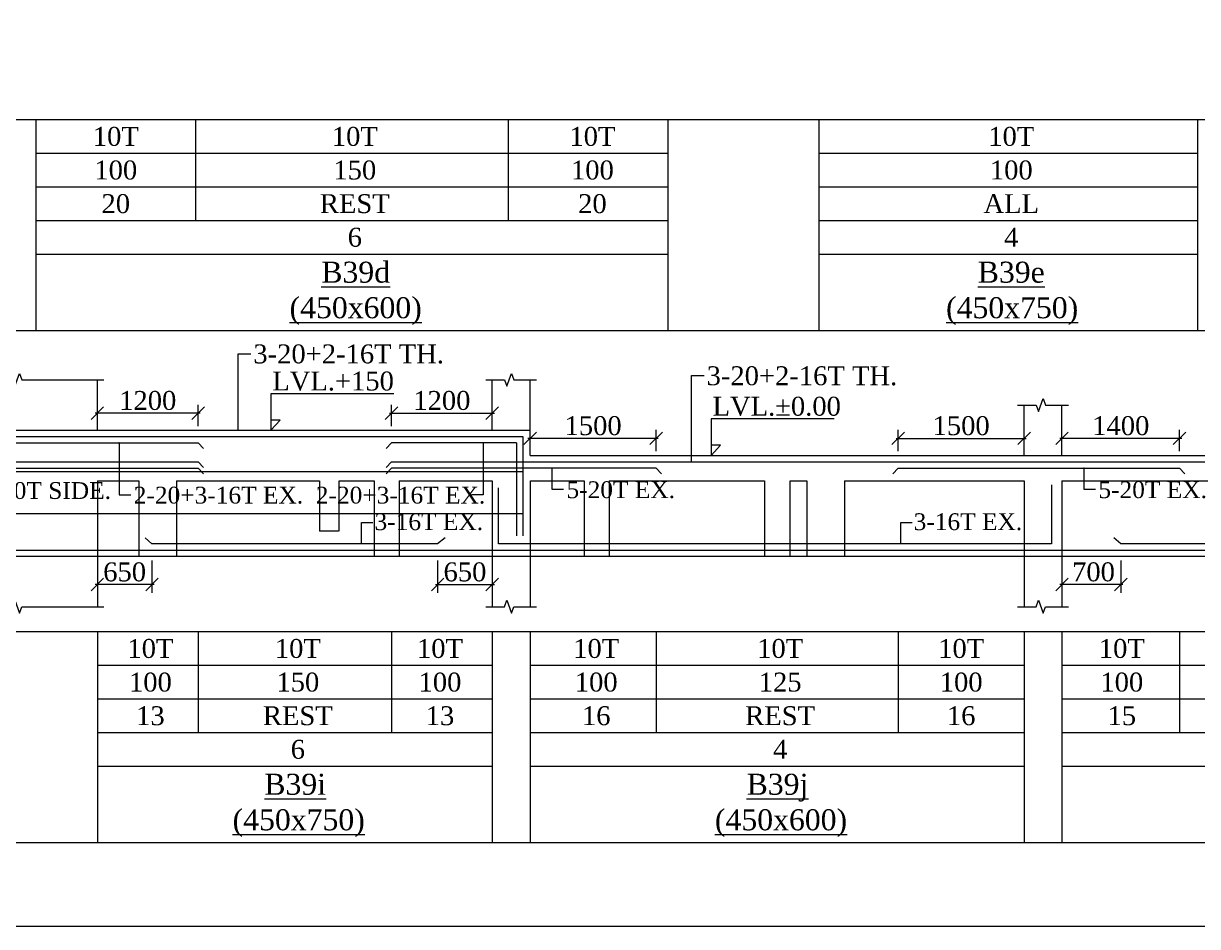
# Model space of a CAD drawing. Header units: millimetres. Extents: x 9781889 to 10654170, y -7852491 to -7608561.
# Drawn here: x 10106647 to 10120619, y -7801878 to -7791132 of the extents above; entities that cross this region are included whole.
import ezdxf
from ezdxf.enums import TextEntityAlignment as Align

# ---------------------------------------------------------------- set-up
doc = ezdxf.new("R2010")
doc.units = ezdxf.units.MM
doc.header["$LTSCALE"] = 10
doc.header["$PDMODE"] = 3
doc.linetypes.add('HIDDEN', pattern=[0.375, 0.25, -0.125])
for name, color, linetype, lineweight in [('LVL', 3, 'Continuous', 0), ('S-CUT OUT LINE', 9, 'Continuous', 0), ('S-DIM L.S.', 7, 'Continuous', 0), ('S-L.S.SECTION', 5, 'Continuous', 0), ('S-L.S.SLAB LINE', 252, 'HIDDEN', 0), ('S-L.S.STEEL', 1, 'Continuous', 9), ('S-L.S.STEEL 1', 6, 'Continuous', 0), ('S-SECTION MARK', 7, 'Continuous', 0), ('S-SHEET', 251, 'Continuous', 0), ('S-TEXT', 7, 'Continuous', 0), ('S-TEXT L.S. BEAM NO.', 30, 'Continuous', 0), ('S-TEXT. L.S.', 7, 'Continuous', 0)]:
    doc.layers.add(name, color=color, linetype=linetype, lineweight=lineweight)
doc.styles.add('135', font='arial.ttf', dxfattribs={"width": 0.8, "height": 135})
doc.styles.get("Standard").update_dxf_attribs({"font": 'arial.ttf'})
doc.styles.add('TEXT', font='times.ttf')
doc.dimstyles.new('75', dxfattribs={"dimtxt": 135, "dimasz": 90, "dimexe": 0.1, "dimexo": 0.03, "dimgap": 0.09, "dimtad": 1, "dimdec": 0, "dimzin": 0, "dimdsep": 46, "dimtxsty": '135', "dimblk": 'ARCHTICK', "dimcen": 0.09, "dimclrd": 256, "dimclre": 256, "dimclrt": 256, "dimadec": 0, "dimazin": 0, "dimtfac": 1, "dimtdec": 0, "dimtofl": 0, "dimtmove": 1, "dimatfit": 3, "dimldrblk": 'DOTSMALL', "dimfxl": 1, "dimtolj": 1, "dimtzin": 0, "dimlwd": -1, "dimlwe": -1, "dimarcsym": 0})
doc.dimstyles.new('SETU_1', dxfattribs={"dimtxt": 200, "dimasz": 150, "dimexe": 100, "dimexo": 50, "dimgap": 35, "dimtad": 1, "dimdec": 0, "dimzin": 0, "dimdsep": 46, "dimtxsty": 'Standard', "dimblk": 'OBLIQUE', "dimcen": 150, "dimdle": 25, "dimclrd": 256, "dimclre": 7, "dimclrt": 256, "dimadec": 0, "dimazin": 0, "dimtfac": 1, "dimtdec": 0, "dimtofl": 0, "dimtmove": 1, "dimatfit": 3, "dimfxl": 1, "dimtolj": 1, "dimtzin": 0, "dimlwd": -1, "dimlwe": 5, "dimarcsym": 1})

# ---------------------------------------------------------------- blocks, each defined once
blk = doc.blocks.new('_Oblique')
at = {"color": 0, "linetype": 'ByBlock', "lineweight": -2}
blk.add_line((-0.5, -0.5), (0.5, 0.5), dxfattribs=at)
blk = doc.blocks.new('*D472')
at = {"layer": 'Defpoints', "color": 0, "transparency": 16777216}
for p in [(10107526.19611884, -7795768.655717072), (10107526.19611884, -7795972.459340167, 0.01446292046981676), (10108726.19611884, -7795972.459340167, 0.01446292046981676)]:
    blk.add_point(p, dxfattribs=at)
at = {"layer": 'S-DIM L.S.', "color": 7, "lineweight": 5, "transparency": 16777216}
for p, q in [((10107526.19611884, -7795922.459340167), (10107526.19611884, -7795668.655717072)), ((10108726.19611884, -7795922.459340167), (10108726.19611884, -7795668.655717072))]:
    blk.add_line(p, q, dxfattribs=at)
at = {"layer": 'S-DIM L.S.', "transparency": 16777216}
blk.add_line((10108751.19611884, -7795768.655717072), (10107501.19611884, -7795768.655717072), dxfattribs=at)
at = {"layer": 'S-DIM L.S.', "transparency": 16777216, "xscale": 150, "yscale": 150, "zscale": 150, "rotation": 180}
blk.add_blockref('_Oblique', (10107526.19611884, -7795768.655717072), dxfattribs=at)
at = {"layer": 'S-DIM L.S.', "transparency": 16777216, "xscale": 150, "yscale": 150, "zscale": 150}
blk.add_blockref('_Oblique', (10108726.19611884, -7795768.655717072), dxfattribs=at)
at = {"layer": 'S-DIM L.S.', "transparency": 16777216, "insert": (10108126.19611884, -7795619.209069632), "char_height": 225, "attachment_point": 5, "style": 'TEXT'}
blk.add_mtext('\\A1;1200', dxfattribs=at)
blk = doc.blocks.new('*D474')
at = {"layer": 'Defpoints', "color": 0, "transparency": 16777216}
for p in [(10112226.29784848, -7795768.655717072), (10111026.29784848, -7795972.459340167, 0.01446292046981676), (10112226.29784848, -7795972.459340167, 0.01446292046981676)]:
    blk.add_point(p, dxfattribs=at)
at = {"layer": 'S-DIM L.S.', "color": 7, "lineweight": 5, "transparency": 16777216}
for p, q in [((10111026.29784848, -7795922.459340167), (10111026.29784848, -7795668.655717072)), ((10112226.29784848, -7795922.459340167), (10112226.29784848, -7795668.655717072))]:
    blk.add_line(p, q, dxfattribs=at)
at = {"layer": 'S-DIM L.S.', "transparency": 16777216}
blk.add_line((10111001.29784848, -7795768.655717072), (10112251.29784848, -7795768.655717072), dxfattribs=at)
at = {"layer": 'S-DIM L.S.', "transparency": 16777216, "xscale": 150, "yscale": 150, "zscale": 150, "rotation": 180}
blk.add_blockref('_Oblique', (10111026.29784848, -7795768.655717072), dxfattribs=at)
at = {"layer": 'S-DIM L.S.', "transparency": 16777216, "xscale": 150, "yscale": 150, "zscale": 150}
blk.add_blockref('_Oblique', (10112226.29784848, -7795768.655717072), dxfattribs=at)
at = {"layer": 'S-DIM L.S.', "transparency": 16777216, "insert": (10111626.29784848, -7795619.209069632), "char_height": 225, "attachment_point": 5, "style": 'TEXT'}
blk.add_mtext('\\A1;1200', dxfattribs=at)
blk = doc.blocks.new('*D475')
at = {"layer": 'Defpoints', "color": 0, "transparency": 16777216}
for p in [(10112676.29784848, -7796068.655717072), (10112676.29784848, -7796272.459340167, 0.0148120577035693), (10114176.29784848, -7796272.459340167, 0.0148120577035693)]:
    blk.add_point(p, dxfattribs=at)
at = {"layer": 'S-DIM L.S.', "color": 7, "lineweight": 5, "transparency": 16777216}
for p, q in [((10112676.29784848, -7796222.459340167), (10112676.29784848, -7795968.655717072)), ((10114176.29784848, -7796222.459340167), (10114176.29784848, -7795968.655717072))]:
    blk.add_line(p, q, dxfattribs=at)
at = {"layer": 'S-DIM L.S.', "transparency": 16777216}
blk.add_line((10114201.29784848, -7796068.655717072), (10112651.29784848, -7796068.655717072), dxfattribs=at)
at = {"layer": 'S-DIM L.S.', "transparency": 16777216, "xscale": 150, "yscale": 150, "zscale": 150, "rotation": 180}
blk.add_blockref('_Oblique', (10112676.29784848, -7796068.655717072), dxfattribs=at)
at = {"layer": 'S-DIM L.S.', "transparency": 16777216, "xscale": 150, "yscale": 150, "zscale": 150}
blk.add_blockref('_Oblique', (10114176.29784848, -7796068.655717072), dxfattribs=at)
at = {"layer": 'S-DIM L.S.', "transparency": 16777216, "insert": (10113426.29784848, -7795919.209069632), "char_height": 225, "attachment_point": 5, "style": 'TEXT'}
blk.add_mtext('\\A1;1500', dxfattribs=at)
blk = doc.blocks.new('*D476')
at = {"layer": 'Defpoints', "color": 0, "transparency": 16777216}
for p in [(10119006.19611883, -7796068.655717072), (10119006.19611883, -7796272.459340167, 0.01446292046981676), (10120406.19611883, -7796272.459340167, 0.01446292046981676)]:
    blk.add_point(p, dxfattribs=at)
at = {"layer": 'S-DIM L.S.', "color": 7, "lineweight": 5, "transparency": 16777216}
for p, q in [((10119006.19611883, -7796222.459340167), (10119006.19611883, -7795968.655717072)), ((10120406.19611883, -7796222.459340167), (10120406.19611883, -7795968.655717072))]:
    blk.add_line(p, q, dxfattribs=at)
at = {"layer": 'S-DIM L.S.', "transparency": 16777216}
blk.add_line((10120431.19611883, -7796068.655717072), (10118981.19611883, -7796068.655717072), dxfattribs=at)
at = {"layer": 'S-DIM L.S.', "transparency": 16777216, "xscale": 150, "yscale": 150, "zscale": 150, "rotation": 180}
blk.add_blockref('_Oblique', (10119006.19611883, -7796068.655717072), dxfattribs=at)
at = {"layer": 'S-DIM L.S.', "transparency": 16777216, "xscale": 150, "yscale": 150, "zscale": 150}
blk.add_blockref('_Oblique', (10120406.19611883, -7796068.655717072), dxfattribs=at)
at = {"layer": 'S-DIM L.S.', "transparency": 16777216, "insert": (10119706.19611883, -7795919.209069632), "char_height": 225, "attachment_point": 5, "style": 'TEXT'}
blk.add_mtext('\\A1;1400', dxfattribs=at)
blk = doc.blocks.new('*D477')
at = {"layer": 'Defpoints', "color": 0, "transparency": 16777216}
for p in [(10118556.19611883, -7796068.655717072), (10117056.19611883, -7796272.459340167, 0.0148120577035693), (10118556.19611883, -7796272.459340167, 0.0148120577035693)]:
    blk.add_point(p, dxfattribs=at)
at = {"layer": 'S-DIM L.S.', "color": 7, "lineweight": 5, "transparency": 16777216}
for p, q in [((10117056.19611883, -7796222.459340167), (10117056.19611883, -7795968.655717072)), ((10118556.19611883, -7796222.459340167), (10118556.19611883, -7795968.655717072))]:
    blk.add_line(p, q, dxfattribs=at)
at = {"layer": 'S-DIM L.S.', "transparency": 16777216}
blk.add_line((10117031.19611883, -7796068.655717072), (10118581.19611883, -7796068.655717072), dxfattribs=at)
at = {"layer": 'S-DIM L.S.', "transparency": 16777216, "xscale": 150, "yscale": 150, "zscale": 150, "rotation": 180}
blk.add_blockref('_Oblique', (10117056.19611883, -7796068.655717072), dxfattribs=at)
at = {"layer": 'S-DIM L.S.', "transparency": 16777216, "xscale": 150, "yscale": 150, "zscale": 150}
blk.add_blockref('_Oblique', (10118556.19611883, -7796068.655717072), dxfattribs=at)
at = {"layer": 'S-DIM L.S.', "transparency": 16777216, "insert": (10117806.19611883, -7795919.209069632), "char_height": 225, "attachment_point": 5, "style": 'TEXT'}
blk.add_mtext('\\A1;1500', dxfattribs=at)
blk = doc.blocks.new('*D462')
at = {"layer": 'Defpoints', "color": 0, "transparency": 16777216}
for p in [(10111576.17497146, -7797472.459348735, 0.01476447265749739), (10112226.29784848, -7797472.459346873, 0.01481205770356929), (10112226.29784848, -7797808.532089812)]:
    blk.add_point(p, dxfattribs=at)
at = {"layer": 'S-DIM L.S.', "color": 7, "lineweight": 5, "transparency": 16777216}
for p, q in [((10111576.17497146, -7797522.459348735), (10111576.17497146, -7797908.532089812)), ((10112226.29784848, -7797522.459346873), (10112226.29784848, -7797908.532089812))]:
    blk.add_line(p, q, dxfattribs=at)
at = {"layer": 'S-DIM L.S.', "transparency": 16777216}
blk.add_line((10111551.17497146, -7797808.532089812), (10112251.29784848, -7797808.532089812), dxfattribs=at)
at = {"layer": 'S-DIM L.S.', "transparency": 16777216, "xscale": 150, "yscale": 150, "zscale": 150, "rotation": 180}
blk.add_blockref('_Oblique', (10111576.17497146, -7797808.532089812), dxfattribs=at)
at = {"layer": 'S-DIM L.S.', "transparency": 16777216, "xscale": 150, "yscale": 150, "zscale": 150}
blk.add_blockref('_Oblique', (10112226.29784848, -7797808.532089812), dxfattribs=at)
at = {"layer": 'S-DIM L.S.', "transparency": 16777216, "insert": (10111901.23640997, -7797659.085442372), "char_height": 225, "attachment_point": 5, "style": 'TEXT'}
blk.add_mtext('\\A1;650', dxfattribs=at)
blk = doc.blocks.new('*D463')
at = {"layer": 'Defpoints', "color": 0, "transparency": 16777216}
for p in [(10107526.29784849, -7797472.459363637, 0.0148120577035693), (10108176.42072552, -7797472.459365499, 0.0147644726574974), (10107526.29784849, -7797808.532106576)]:
    blk.add_point(p, dxfattribs=at)
at = {"layer": 'S-DIM L.S.', "color": 7, "lineweight": 5, "transparency": 16777216}
for p, q in [((10107526.29784849, -7797522.459363637), (10107526.29784849, -7797908.532106576)), ((10108176.42072552, -7797522.459365499), (10108176.42072552, -7797908.532106576))]:
    blk.add_line(p, q, dxfattribs=at)
at = {"layer": 'S-DIM L.S.', "transparency": 16777216}
blk.add_line((10108201.42072552, -7797808.532106576), (10107501.29784849, -7797808.532106576), dxfattribs=at)
at = {"layer": 'S-DIM L.S.', "transparency": 16777216, "xscale": 150, "yscale": 150, "zscale": 150, "rotation": 180}
blk.add_blockref('_Oblique', (10107526.29784849, -7797808.532106576), dxfattribs=at)
at = {"layer": 'S-DIM L.S.', "transparency": 16777216, "xscale": 150, "yscale": 150, "zscale": 150}
blk.add_blockref('_Oblique', (10108176.42072552, -7797808.532106576), dxfattribs=at)
at = {"layer": 'S-DIM L.S.', "transparency": 16777216, "insert": (10107851.359287, -7797659.085459135), "char_height": 225, "attachment_point": 5, "style": 'TEXT'}
blk.add_mtext('\\A1;650', dxfattribs=at)
blk = doc.blocks.new('_ArchTick')
at = {"color": 0, "linetype": 'ByBlock', "const_width": 0.15}
blk.add_lwpolyline([(-0.5, -0.5), (0.5, 0.5)], dxfattribs=at)
blk = doc.blocks.new('*D465')
at = {"layer": 'Defpoints', "color": 0, "transparency": 16777216}
for p in [(10119006.29784848, -7797472.459341285, 0.01481205770356929), (10119706.42072551, -7797472.459343147, 0.0147644726574974), (10119006.29784848, -7797808.532084224)]:
    blk.add_point(p, dxfattribs=at)
at = {"layer": 'S-DIM L.S.', "color": 7, "lineweight": 5, "transparency": 16777216}
for p, q in [((10119006.29784848, -7797522.459341285), (10119006.29784848, -7797908.532084224)), ((10119706.42072551, -7797522.459343147), (10119706.42072551, -7797908.532084224))]:
    blk.add_line(p, q, dxfattribs=at)
at = {"layer": 'S-DIM L.S.', "transparency": 16777216}
blk.add_line((10119731.42072551, -7797808.532084224), (10118981.29784848, -7797808.532084224), dxfattribs=at)
at = {"layer": 'S-DIM L.S.', "transparency": 16777216, "xscale": 150, "yscale": 150, "zscale": 150, "rotation": 180}
blk.add_blockref('_Oblique', (10119006.29784848, -7797808.532084224), dxfattribs=at)
at = {"layer": 'S-DIM L.S.', "transparency": 16777216, "xscale": 150, "yscale": 150, "zscale": 150}
blk.add_blockref('_Oblique', (10119706.42072551, -7797808.532084224), dxfattribs=at)
at = {"layer": 'S-DIM L.S.', "transparency": 16777216, "insert": (10119381.35928699, -7797658.760995544), "char_height": 225, "attachment_point": 5, "style": 'TEXT'}
blk.add_mtext('\\A1;700', dxfattribs=at)

msp = doc.modelspace()

# ---------------------------------------------------------------- linework, layer by layer
at = {"layer": 'LVL', "linetype": 'Continuous'}
for points, elevation in [([(10111054.14443418, -7795537.44549975), (10109592.92822712, -7795537.44549975), (10109592.92822712, -7795972.459340167), (10109701.06775455, -7795850.376158928), (10109592.92822712, -7795850.376158928)], -0.0001761250807082187), ([(10116293.86462606, -7795837.445499751), (10114832.64841901, -7795837.445499751), (10114832.64841901, -7796272.459340168), (10114940.78794644, -7796150.376158929), (10114832.64841901, -7796150.376158929)], -0.0001994031819241968)]:
    msp.add_lwpolyline(points, dxfattribs=dict(at, elevation=elevation))
at = {"layer": 'S-CUT OUT LINE', "color": 5}
for points, elevation in [([(10105647.90837541, -7795372.45934054), (10106515.24689115, -7795372.45934054), (10106543.21719586, -7795449.307122898), (10106599.15780715, -7795295.611558181), (10106627.12811279, -7795372.45934054), (10107603.16237113, -7795372.459336822)], 0.0002477333482264844), ([(10112147.95924022, -7795372.459334952), (10112369.9251944, -7795372.459334952), (10112397.89549911, -7795449.30711731), (10112453.8361104, -7795295.611552593), (10112481.80641604, -7795372.459334952), (10112753.26410077, -7795372.459331234)], 0.0001746713002811096), ([(10118477.9083754, -7795672.45934054), (10118699.87432957, -7795672.45934054), (10118727.84463429, -7795749.307122898), (10118783.78524558, -7795595.611558181), (10118811.75555122, -7795672.45934054), (10119083.21323594, -7795672.459336822)], 0.0002479665252258888), ([(10105647.90837541, -7798072.459342782), (10106515.24689115, -7798072.459342782), (10106543.21719586, -7797995.611560424), (10106599.15780715, -7798149.307125141), (10106627.12811279, -7798072.459342782), (10107603.16237113, -7798072.4593465)], 0.0002477333482264844), ([(10112147.95924022, -7798072.45934837), (10112369.9251944, -7798072.45934837), (10112397.89549911, -7797995.611566012), (10112453.8361104, -7798149.307130729), (10112481.80641604, -7798072.45934837), (10112753.26410077, -7798072.459352088)], 0.0001746713002811096), ([(10118477.9083754, -7798072.459342782), (10118699.87432957, -7798072.459342782), (10118727.84463429, -7797995.611560424), (10118783.78524558, -7798149.307125141), (10118811.75555122, -7798072.459342782), (10119083.21323594, -7798072.4593465)], 0.0002479665252258888)]:
    msp.add_lwpolyline(points, dxfattribs=dict(at, elevation=elevation))
at = {"layer": 'S-L.S.SECTION'}
for p, q in [((10107526.19611884, -7795972.459336449, 0.0001345903474158984), (10107526.19611884, -7795372.459336822, 0.0001345902310005987)), ((10112226.24698365, -7795972.459334579, 6.152829947052323e-05), (10112226.24698365, -7795372.459334952, 6.152818305522331e-05)), ((10112676.29784848, -7796272.459340167, -1.048297038103163e-05), (10112676.29784848, -7795372.459331234, -1.048314500397968e-05)), ((10118556.19611883, -7796272.459340167, 0.0001348235244153024), (10118556.19611883, -7795672.45934054, 0.0001348234080000025)), ((10119006.24698366, -7796272.459336449, 6.281219635610199e-05), (10119006.24698366, -7795672.459336822, 6.281207994080228e-05)), ((10105726.19611884, -7795972.459340167, -0.0001589466478729897), (10112676.29784848, -7795972.459340166, -0.0001898233293748945)), ((10112676.29784848, -7796272.459340167, -0.0001898233293748872), (10131928.31448577, -7796272.459340167, -0.0002753527804682521)), ((10089071.90259509, -7797472.459341285, -8.495790112140718e-05), (10131928.31448577, -7797472.459341285, -0.0002753527804682552)), ((10107526.19611884, -7797472.459346873, 0.0001345903474158984), (10107526.19611884, -7798072.4593465, 0.0001345902310005987)), ((10112226.24698365, -7797472.459348743, 6.152829947052323e-05), (10112226.24698365, -7798072.45934837, 6.152818305522331e-05)), ((10112676.29784848, -7797472.459352461, -1.04830285886772e-05), (10112676.29784848, -7798072.459352088, -1.048314500397691e-05)), ((10118556.19611883, -7797472.459343155, 0.0001348235244153024), (10118556.19611883, -7798072.459342782, 0.0001348234080000025)), ((10119006.24698366, -7797472.459346873, 6.281219635610199e-05), (10119006.24698366, -7798072.4593465, 6.281207994080228e-05))]:
    msp.add_line(p, q, dxfattribs=at)
at = {"layer": 'S-L.S.SLAB LINE', "ltscale": 0.3}
for p, q in [((10107526.24698367, -7796572.459340167, 0.0006726697067454087), (10108018.82014596, -7796572.459340167, 0.0006786968636490383)), ((10107526.29784849, -7796572.459340167, -1.14209125463261e-05), (10107526.29784849, -7797472.459341285, -1.14209125463261e-05)), ((10108018.82014596, -7796572.459340167, -0.0001586225928376832), (10108018.82014596, -7797472.459341285, -0.0001586225928376832)), ((10108468.82014596, -7796572.459340167, 0.0006842030925999182), (10110171.24693535, -7796572.459340167, 0.0007050340963209716)), ((10108468.82014596, -7796572.459345755, -0.0001586225928376832), (10108468.82014596, -7797472.459346873, -0.0001586225928376832)), ((10110171.24693535, -7796572.459345755, 6.283548817624229e-05), (10110171.24693535, -7797172.459346873, 6.283548817624229e-05)), ((10110401.24693535, -7796572.459340167, 0.0007078483911180764), (10110818.82014596, -7796572.459340167, 0.0007129578437877048)), ((10110401.24693535, -7796572.459345755, 6.283548817624229e-05), (10110401.24693535, -7797172.459346873, 6.283548817624229e-05)), ((10110818.82014596, -7796572.459345755, 0.0005231403732928559), (10110818.82014596, -7797472.459346873, 0.0005231403732928559)), ((10111118.82014596, -7796572.459340167, 0.0007166286630882762), (10112226.24698365, -7796572.459340167, 0.0007301792091208907)), ((10111118.82014596, -7796572.459345755, 0.0005231403732928559), (10111118.82014596, -7797472.459346873, 0.0005231403732928559)), ((10112226.29784848, -7796572.459345755, -1.04597367685369e-05), (10112226.29784848, -7797472.459346873, -1.04597367685369e-05)), ((10112676.24698365, -7796572.459340167, 0.0007356854380717479), (10113318.82014596, -7796572.459340167, 0.0007435480046257999)), ((10112676.29784848, -7796572.459345755, -1.04830285886772e-05), (10112676.29784848, -7797472.459346873, -1.04830285886772e-05)), ((10113318.82014596, -7796572.459345755, 0.0005231403732928559), (10113318.82014596, -7797472.459346873, 0.0005231403732928559)), ((10113618.82014596, -7796572.459340167, 0.0007472188239263713), (10115466.24698366, -7796572.459340167, 0.0007698240575670848)), ((10113618.82014596, -7796572.459345755, 0.0005231403732928559), (10113618.82014596, -7797472.459346873, 0.0005231403732928559)), ((10115466.24698366, -7796572.459345755, 6.283548817624229e-05), (10115466.24698366, -7797472.459346873, 6.283548817624229e-05)), ((10115766.24698366, -7796572.459340167, 0.0007734948768676562), (10115968.82014595, -7796572.459340167, 0.0007759735751141123)), ((10115766.24698366, -7796572.459340167, 6.283548817624229e-05), (10115766.24698366, -7797472.459341285, 6.283548817624229e-05)), ((10115968.82014595, -7796572.459340167, 0.0003016822922789304), (10115968.82014595, -7797472.459341285, 0.0003016822922789304)), ((10116418.82014596, -7796572.459340167, 0.0007814798040649922), (10118556.24698366, -7796572.459340167, 0.0008076334963629702)), ((10116418.82014596, -7796572.459340167, 0.0003016822922789304), (10116418.82014596, -7797472.459341285, 0.0003016822922789304)), ((10118556.29784848, -7796572.459340167, -1.14209125463261e-05), (10118556.29784848, -7797472.459341285, -1.14209125463261e-05)), ((10119006.24698366, -7796572.459340167, 0.0008131397253138274), (10121138.82014596, -7796572.459340167, 0.0008392340277274296)), ((10119006.29784848, -7796572.459340167, -1.14209125463261e-05), (10119006.29784848, -7797472.459341285, -1.14209125463261e-05)), ((10110401.24693535, -7797172.459346873, 6.283548817624229e-05), (10110171.24693535, -7797172.459346873, 6.283548817624229e-05))]:
    msp.add_line(p, q, dxfattribs=at)
at = {"layer": 'S-L.S.STEEL'}
for p, q in [((10105812.28053783, -7796047.459341285, 5.883002068257119e-05), (10112589.59639314, -7796047.459341285, 5.855865384898676e-05)), ((10105887.28053783, -7796122.459341831, 0.0001262187712666544), (10108726.19611884, -7796122.459342404, 0.0001988908885729558)), ((10108726.19611884, -7796122.459342404, 0.0001988908885729558), (10108789.38901352, -7796189.311496616, -0.001758463183062153)), ((10111026.29784848, -7796122.459342404, 0.0001988908885729558), (10110963.1049538, -7796189.311496616, -0.001758463183062153)), ((10112514.59639314, -7796122.459341727, 0.0001127425556162369), (10111026.29784848, -7796122.459342404, 0.0001988908885729558)), ((10112514.59639314, -7796122.459341726, 5.855865384898676e-05), (10112514.59639314, -7797226.776718072, 5.855865384898676e-05)), ((10112589.59639314, -7796047.459341285, 5.855865384898676e-05), (10112589.59639314, -7797226.776718072, 5.855865384898676e-05)), ((10089071.90259509, -7796347.459341285, 5.989553361994181e-05), (10108726.1961188, -7796347.459341288, 5.893394840607186e-05)), ((10108726.19611879, -7796347.459341286, 5.893394840885869e-05), (10108789.38901347, -7796414.311495498, -0.00189842012322625)), ((10108726.19611879, -7796422.459340935, 1.240138144652188e-05), (10108789.38901347, -7796489.311495147, -0.001944952690188587)), ((10111026.29784858, -7796347.459341283, 5.853267191811148e-05), (10110963.1049539, -7796414.311495495, -0.001898821399716998)), ((10111026.29784857, -7796422.459341428, 7.446766681740158e-05), (10110963.10495389, -7796489.31149564, -0.001882886404817707)), ((10111026.29784858, -7796347.459341283, 5.853267191811148e-05), (10131566.24698365, -7796347.459341284, 5.74420111344104e-05)), ((10114176.29784848, -7796422.459342402, 5.381751267872744e-05), (10114239.49074316, -7796489.311496613, -0.001903536558933472)), ((10117056.19611883, -7796422.459342402, 5.381751267872744e-05), (10116993.00322415, -7796489.311496613, -0.001903536558933472)), ((10089071.90259509, -7797397.45934203, 6.037043273488596e-05), (10131566.24698365, -7797397.45934203, 5.811672434298888e-05))]:
    msp.add_line(p, q, dxfattribs=at)
for points, elevation in [([(10118882.07703381, -7796621.62679715), (10118882.07703381, -7797322.4593465), (10112301.999702, -7797322.459380028), (10112301.999702, -7796655.845133159)], -0.01442107157111116), ([(10111665.67497122, -7797254.246835482), (10111576.17497146, -7797322.459352088), (10108176.42072458, -7797322.459368852), (10108094.42072511, -7797251.746852768)], -0.01442200945506881), ([(10123950.6241064, -7797254.246796367), (10123861.12410663, -7797322.459312973), (10119706.42072457, -7797322.4593465), (10119624.4207251, -7797251.746830416)], -0.01442200945506881)]:
    msp.add_lwpolyline(points, dxfattribs=dict(at, elevation=elevation))
for points in [[(10104926.19611884, -7796422.459340542, -3.73371642566709e-05), (10108726.1961188, -7796422.459340937, 1.240138144373504e-05)], [(10114176.29784848, -7796422.459340542, -3.864435296238567e-05), (10111026.29784858, -7796422.459341426, 7.446766681628149e-05)], [(10117056.19611883, -7796422.459340542, -3.864435296238567e-05), (10120406.19611883, -7796422.459342404, 0.0001988908885729558), (10120469.38901351, -7796489.311496616, -0.001758463183062153)]]:
    msp.add_polyline3d(points, dxfattribs=at)
at = {"layer": 'S-L.S.STEEL 1'}
for p, q in [((10112589.59639314, -7796468.655700681, -9.239161617405345e-05), (10105812.28053783, -7796468.655700681, -9.239161617405345e-05)), ((10112589.59639314, -7796968.655701051, -9.239161617405345e-05), (10105812.28053783, -7796968.655701053, -9.239161617405345e-05))]:
    msp.add_line(p, q, dxfattribs=at)
at = {"layer": 'S-SHEET'}
for p, q in [((10088842.9275645, -7792275.512913767), (10133155.14462099, -7792275.512911897, -0.00342620611570122)), ((10106794.32541093, -7792275.512911897, -0.0001131197089957667), (10106794.32541093, -7794784.800313931, -0.0001131197089957667)), ((10108692.46088672, -7792275.512911897, 0.0002306382143405956), (10108692.46088672, -7793475.512911152, 0.0002306382143405956)), ((10112416.18993515, -7792275.512911897, 0.0002306382142064274), (10112416.18993515, -7793475.512911152, 0.0002306382142064274)), ((10114314.32541093, -7792275.512911897, -0.0001131197089957667), (10114314.32541093, -7794784.800313931, -0.0001131197089957667)), ((10116114.32541093, -7792275.512911897, -0.0001131197089957667), (10116114.32541093, -7794784.800313931, -0.0001131197089957667)), ((10120619.32541093, -7792275.512911897, -0.0001131197089957667), (10120619.32541093, -7794784.800313931, -0.0001131197089957667)), ((10106794.32541093, -7792675.512910407, -0.0002556130610920167), (10114314.32541093, -7792675.512910407, -0.0003160318422488037)), ((10116114.32541093, -7792675.512910407, -0.0003304937845469709), (10120619.32541093, -7792675.512910407, -0.0003666888123543279)), ((10106794.32541093, -7793075.51291078, -0.0002556130610920167), (10114314.32541093, -7793075.51291078, -0.0003160318422488037)), ((10116114.32541093, -7793075.51291078, -0.0003304937845469709), (10120619.32541093, -7793075.51291078, -0.0003666888123543279)), ((10106794.32541093, -7793475.512911152, -0.0002556130610920167), (10114314.32541093, -7793475.512911152, -0.0003160318422488037)), ((10116114.32541093, -7793475.512911152, -0.0003304937845469709), (10120619.32541093, -7793475.512911152, -0.0003666888123543279)), ((10106794.32541093, -7793875.512911525, -0.0002556130610920167), (10114314.32541093, -7793875.512911525, -0.0003160318422488037)), ((10116114.32541093, -7793875.512911525, -0.0003304937845469709), (10120619.32541093, -7793875.512911525, -0.0003666888123543279)), ((10086789.80453928, -7794784.800315798), (10138123.96112815, -7794784.800315798)), ((10088842.9275645, -7794784.800315801, 8.495838470113314e-05), (10133155.14462099, -7794784.800313931, -0.00334124773100042)), ((10089071.90259509, -7798368.959342015, -0.00247484256154136), (10131928.31448577, -7798368.959342015, -0.005659384864782239)), ((10107526.24698367, -7798368.959342015, 6.283548817624229e-05), (10107526.24698367, -7800878.246744049, 6.283548817624229e-05)), ((10108726.19611884, -7798368.959342015, 0.0001988908885729558), (10108726.19611884, -7799568.95934127, 0.0001988908885729558)), ((10111026.29784848, -7798368.959342015, 0.0001988908885729558), (10111026.29784848, -7799568.95934127, 0.0001988908885729558)), ((10112226.24698365, -7798368.959342015, 6.283548817624229e-05), (10112226.24698365, -7800878.246744049, 6.283548817624229e-05)), ((10112676.24698365, -7798368.959342015, 6.283548817624229e-05), (10112676.24698365, -7800878.246744049, 6.283548817624229e-05)), ((10114176.29784672, -7798368.959342015, -3.864435282965254e-05), (10114176.29784672, -7799568.95934127, -3.864435282965254e-05)), ((10117056.19611883, -7798368.959342015, -0.0009248595231273725), (10117056.19611883, -7799568.95934127, -0.0009248595231273725)), ((10118556.24698366, -7798368.959342015, 6.283548817624229e-05), (10118556.24698366, -7800878.246744049, 6.283548817624229e-05)), ((10119006.24698366, -7798368.959342015, 6.283548817624229e-05), (10119006.24698366, -7800878.246744049, 6.283548817624229e-05)), ((10120406.19611883, -7798368.959342015, 0.0001988908885729558), (10120406.19611883, -7799568.95934127, 0.0001988908885729558)), ((10107526.24698367, -7798768.959340525, -0.0003558809617910998), (10112226.24698365, -7798768.959340525, -0.0003936427000140019)), ((10112676.24698365, -7798768.959340525, -0.0003972581855885436), (10118556.24698366, -7798768.959340525, -0.0004445005304292378)), ((10119006.24698366, -7798768.959340525, -0.0004481160160037796), (10124561.24698366, -7798768.959340525, -0.0004927471768184008)), ((10107526.24698367, -7799168.959340897, -0.0003558809617910998), (10112226.24698365, -7799168.959340897, -0.0003936427000140019)), ((10112676.24698365, -7799168.959340897, -0.0003972581855885436), (10118556.24698366, -7799168.959340897, -0.0004445005304292378)), ((10119006.24698366, -7799168.959340897, -0.0004481160160037796), (10124561.24698366, -7799168.959340897, -0.0004927471768184008)), ((10107526.24698367, -7799568.95934127, -0.0003558809617910998), (10112226.24698365, -7799568.95934127, -0.0003936427000140019)), ((10112676.24698365, -7799568.95934127, -0.0003972581855885436), (10118556.24698366, -7799568.95934127, -0.0004445005304292378)), ((10119006.24698366, -7799568.95934127, -0.0004481160160037796), (10124561.24698366, -7799568.95934127, -0.0004927471768184008)), ((10107526.24698367, -7799968.959341642, -0.0003558809617910998), (10112226.24698365, -7799968.959341642, -0.0003936427000140019)), ((10112676.24698365, -7799968.959341642, -0.0003972581855885436), (10118556.24698366, -7799968.959341642, -0.0004445005304292378)), ((10119006.24698366, -7799968.959341642, -0.0004481160160037796), (10124561.24698366, -7799968.959341642, -0.0004927471768184008)), ((10086789.80453928, -7800878.246606214), (10138123.96112815, -7800878.246606214)), ((10089071.90259509, -7800878.246744049, -0.002389884176840561), (10131928.31448577, -7800878.246744049, -0.005574426480081439))]:
    msp.add_line(p, q, dxfattribs=at)
msp.add_lwpolyline([(10086789.80453928, -7760218.129693165), (10138123.96112815, -7760218.129693165), (10138123.96112815, -7801877.659525417), (10086789.80453928, -7801877.659525417)], close=True, dxfattribs=at)

# ---------------------------------------------------------------- texts
at = {"layer": 'LVL', "style": 'TEXT'}
for s, p in [('LVL.+150', (10109608.69904304, -7795499.009653371, 0.005340026069081337)), ('LVL.%%P0.00', (10114848.41923493, -7795799.009653372, 0.005316747967865359))]:
    msp.add_text(s, height=225, dxfattribs=at).set_placement(p)
at = {"layer": 'S-L.S.STEEL 1', "style": 'TEXT'}
msp.add_text('4-10T SIDE.', height=199.9999999994716, dxfattribs=at).set_placement((10106128.17027356, -7796789.602616335, 6.229957594038743e-05))
at = {"layer": 'S-TEXT', "linetype": 'ByBlock', "style": 'TEXT'}
for s, p in [('10T', (10107745.86444896, -7792475.512911152, -0.0002579128659169667)), ('10T', (10110590.50813896, -7792475.512911152, 6.867062832512658e-05)), ('10T', (10113418.20133253, -7792475.512911152, -0.0002579128659169667)), ('10T', (10118403.00813896, -7792475.512911152, 5.901781544887397e-06)), ('100', (10107745.86444896, -7792875.512911525, -0.0002579128659169667)), ('150', (10110590.50813896, -7792875.512911525, 6.867062832512658e-05)), ('100', (10113418.20133253, -7792875.512911525, -0.0002579128659169667)), ('100', (10118403.00813896, -7792875.512911525, 5.901781544887397e-06)), ('20', (10107745.86444896, -7793275.512911897, -0.0002579128659169667)), ('REST', (10110590.50813896, -7793275.512911897, 6.867062832512658e-05)), ('20', (10113418.20133253, -7793275.512911897, -0.0002579128659169667)), ('ALL', (10118403.00813896, -7793275.512911897, 5.901781544887397e-06)), ('6', (10110590.50813896, -7793675.512910407, 0.0002134637852463264)), ('4', (10118403.00813896, -7793675.512910407, 0.0001506949384660872)), ('10T', (10108157.94242472, -7798568.95934127, -8.195766874495775e-05)), ('10T', (10109912.42971169, -7798568.95934127, -2.026875090701418e-05)), ('10T', (10111603.99297844, -7798568.95934127, -8.195766874495775e-05)), ('10T', (10113463.32468, -7798568.95934127, -8.195766874495775e-05)), ('10T', (10115652.42971168, -7798568.95934127, -6.638627801335408e-05)), ('10T', (10117806.79231591, -7798568.95934127, -8.195766874495775e-05)), ('10T', (10119718.40949134, -7798568.95934127, -8.195766874495775e-05)), ('100', (10108157.94242472, -7798968.959341642, -8.195766874495775e-05)), ('150', (10109912.42971169, -7798968.959341642, -2.026875090701418e-05)), ('100', (10111603.99297844, -7798968.959341642, -8.195766874495775e-05)), ('100', (10113463.32468, -7798968.959341642, -8.195766874495775e-05)), ('125', (10115652.42971168, -7798968.959341642, -6.638627801335408e-05)), ('100', (10117806.79231591, -7798968.959341642, -8.195766874495775e-05)), ('100', (10119718.40949134, -7798968.959341642, -8.195766874495775e-05)), ('13', (10108157.94242472, -7799368.959342015, -8.195766874495775e-05)), ('REST', (10109912.42971169, -7799368.959342015, -2.026875090701418e-05)), ('13', (10111603.99297844, -7799368.959342015, -8.195766874495775e-05)), ('16', (10113463.32468, -7799368.959342015, -8.195766874495775e-05)), ('REST', (10115652.42971168, -7799368.959342015, -6.638627801335408e-05)), ('16', (10117806.79231591, -7799368.959342015, -8.195766874495775e-05)), ('15', (10119718.40949134, -7799368.959342015, -8.195766874495775e-05)), ('6', (10109912.42971169, -7799768.959340525, 0.0001245244060141856)), ('4', (10115652.42971168, -7799768.959340525, 7.840687890784575e-05))]:
    msp.add_text(s, height=224.9999999994056, dxfattribs=at).set_placement(p, align=Align.MIDDLE_CENTER)
at = {"layer": 'S-TEXT L.S. BEAM NO.', "color": 140, "linetype": 'ByBlock', "style": 'TEXT'}
for s, p in [('%%UB39d', (10110191.69277309, -7794216.176888063, 0.0001785468769905266)), ('%%U(450x600)', (10109814.24728986, -7794639.152134396, 0.0001785468769905266)), ('%%UB39j', (10115253.61434581, -7800309.62331818, 4.34899706520459e-05)), ('%%U(450x600)', (10114876.16886258, -7800732.598564514, 4.34899706520459e-05))]:
    msp.add_text(s, height=249.9999999993395, dxfattribs=at).set_placement(p)
at = {"layer": 'S-TEXT L.S. BEAM NO.', "color": 230, "linetype": 'ByBlock', "style": 'TEXT'}
for s, p in [('%%UB39e', (10118004.19277309, -7794216.176888063, 0.0001157780302102874)), ('%%U(450x750)', (10117626.74728986, -7794639.152134396, 0.0001157780302102874)), ('%%UB39i', (10109513.61434582, -7800309.62331818, 8.960749775838579e-05)), ('%%U(450x750)', (10109136.16886258, -7800732.598564514, 8.960749775838579e-05))]:
    msp.add_text(s, height=249.9999999993395, dxfattribs=at).set_placement(p)
at = {"layer": 'S-TEXT. L.S.', "style": 'TEXT'}
for s, height, p in [('3-20+2-16T TH.', 225, (10109382.90905888, -7795176.271720183, 0.005518335913585259)), ('3-20+2-16T TH.', 225, (10114777.19486558, -7795436.260056862, 0.005751064049579165)), ('2-20+3-16T EX.', 199.9999999994716, (10107959.46919996, -7796844.303595509, 0.002844170257208075)), ('2-20+3-16T EX.', 199.9999999994716, (10110126.4880938, -7796844.303595509, 0.002844170257208075)), ('5-20T EX.', 199.9999999994716, (10113109.46919995, -7796780.00139713, 0.002845108141165723)), ('5-20T EX.', 199.9999999994716, (10119439.46919995, -7796780.00139713, 0.002844170257208075)), ('3-16T EX.', 199.9999999994716, (10110825.06540223, -7797160.447232725, -0.01227564093789419)), ('3-16T EX.', 199.9999999994716, (10117240.70812054, -7797160.447243901, -0.01227470305393654))]:
    msp.add_text(s, height=height, dxfattribs=at).set_placement(p)

# ---------------------------------------------------------------- dimensions: what is measured, and where the dimension line sits
at = {"layer": 'S-DIM L.S.'}
for base, p1, p2, picture, middle in [((10107526.19611884, -7795768.655717072, -0.01432833012240091), (10108726.19611884, -7795972.459340167, 0.0001345903474158456), (10107526.19611884, -7795972.459340167, 0.0001345903474158456), '*D472', (10108126.19611884, -7795619.209069632, -0.01432833012240091)), ((10112676.29784848, -7796068.655717072, -0.01482254073215797), (10114176.29784848, -7796272.459340167, -1.04830285886726e-05), (10112676.29784848, -7796272.459340167, -1.04830285886726e-05), '*D475', (10113426.29784848, -7795919.209069632, -0.01482254073215797)), ((10119006.19611883, -7796068.655717072, -0.01432833012240091), (10120406.19611883, -7796272.459340167, 0.0001345903474158456), (10119006.19611883, -7796272.459340167, 0.0001345903474158456), '*D476', (10119706.19611883, -7795919.209069632, -0.01432833012240091))]:
    dim = msp.add_linear_dim(base=base, p1=p1, p2=p2, dimstyle='SETU_1', override={"dimtxt": 225, "dimtxsty": 'TEXT'}, dxfattribs=at)
    dim.commit()
    dim.dimension.update_dxf_attribs({"geometry": picture, "text_midpoint": middle})
for base, p1, p2, picture, middle in [((10112226.29784848, -7795768.655717072, -0.01432833012240091), (10111026.29784848, -7795972.459340167, 0.0001345903474158456), (10112226.29784848, -7795972.459340167, 0.0001345903474158456), '*D474', (10111626.29784848, -7795619.209069632, -0.01432833012240091)), ((10118556.19611883, -7796068.655717072, -0.01482254073215797), (10117056.19611883, -7796272.459340167, -1.04830285886726e-05), (10118556.19611883, -7796272.459340167, -1.04830285886726e-05), '*D477', (10117806.19611883, -7795919.209069632, -0.01482254073215797))]:
    dim = msp.add_linear_dim(base=base, p1=p1, p2=p2, angle=180, dimstyle='SETU_1', override={"dimtxt": 225, "dimtxsty": 'TEXT'}, dxfattribs=at)
    dim.commit()
    dim.dimension.update_dxf_attribs({"geometry": picture, "text_midpoint": middle})
for base, p1, p2, picture, middle in [((10107526.29784849, -7797808.532106576, -0.01482347861611562), (10108176.42072552, -7797472.459365499, -5.900595861822689e-05), (10107526.29784849, -7797472.459363637, -1.142091254632718e-05), '*D463', (10107851.359287, -7797808.532106576, -0.01482347861611562)), ((10119006.29784848, -7797808.532084224, -0.01482347861611562), (10119706.42072551, -7797472.459343147, -5.900595861822581e-05), (10119006.29784848, -7797472.459341285, -1.14209125463261e-05), '*D465', (10119381.35928699, -7797808.532084224, -0.01482347861611562))]:
    dim = msp.add_linear_dim(base=base, p1=p1, p2=p2, dimstyle='SETU_1', override={"dimtxt": 225, "dimtxsty": 'TEXT'}, dxfattribs=at)
    dim.commit()
    dim.dimension.update_dxf_attribs({"geometry": picture, "text_midpoint": middle, "dimtype": 160})
dim = msp.add_linear_dim(base=(10112226.29784848, -7797808.532089812, -0.01482251744033783), p1=(10111576.17497146, -7797472.459348735, -5.804478284043672e-05), p2=(10112226.29784848, -7797472.459346873, -1.045973676853679e-05), angle=180, dimstyle='SETU_1', override={"dimtxt": 225, "dimtxsty": 'TEXT'}, dxfattribs=at)
dim.commit()
dim.dimension.update_dxf_attribs({"geometry": '*D462', "text_midpoint": (10111901.23640997, -7797808.532089812, -0.01482251744033783), "dimtype": 160})

# ---------------------------------------------------------------- leaders
at = {"layer": 'S-SECTION MARK'}
for points in [[(10109201.24698366, -7795972.459340168, -0.0001743849886239421), (10109201.24698366, -7795061.14012408, -0.0001743849886239421), (10109353.8035744, -7795061.14012408, -0.0001743849886239421)], [(10114595.53279035, -7796347.459341284, 5.834314736996366e-05), (10114595.53279035, -7795321.128460758, 5.834314736996366e-05), (10114748.08938109, -7795321.128460758, 5.834314736996366e-05)], [(10107785.44202708, -7796122.45934054, 0.0004057057214764896), (10107785.44202708, -7796739.09403817, 0.0004057057214764896), (10107924.78266899, -7796739.09403817, 0.0004057057214764896)], [(10112119.19087377, -7796122.45934054, 0.0004057057214764896), (10112119.19087377, -7796739.09403817, 0.0004057057214764896), (10111979.85023186, -7796739.09403817, 0.0004057057214764896)], [(10112935.44202707, -7796422.45934054, 0.0004066436054341385), (10112935.44202707, -7796674.791839791, 0.0004066436054341385), (10113074.78266898, -7796674.791839791, 0.0004066436054341385)], [(10119265.44202707, -7796422.45934054, 0.0004057057214764896), (10119265.44202707, -7796674.791839791, 0.0004057057214764896), (10119404.78266898, -7796674.791839791, 0.0004057057214764896)], [(10110671.15775301, -7797322.459366472, -0.01442200945506881), (10110671.15775301, -7797070.126867223, -0.01442200945506881), (10110806.53853426, -7797070.126867223, -0.01442200945506881)], [(10117086.80047132, -7797322.459377648, -0.01442107157111116), (10117086.80047132, -7797070.126878398, -0.01442107157111116), (10117222.18125258, -7797070.126878398, -0.01442107157111116)]]:
    msp.add_leader(points, dimstyle='75', override={"dimasz": 75}, dxfattribs=at)

doc.saveas('drawing.dxf')
